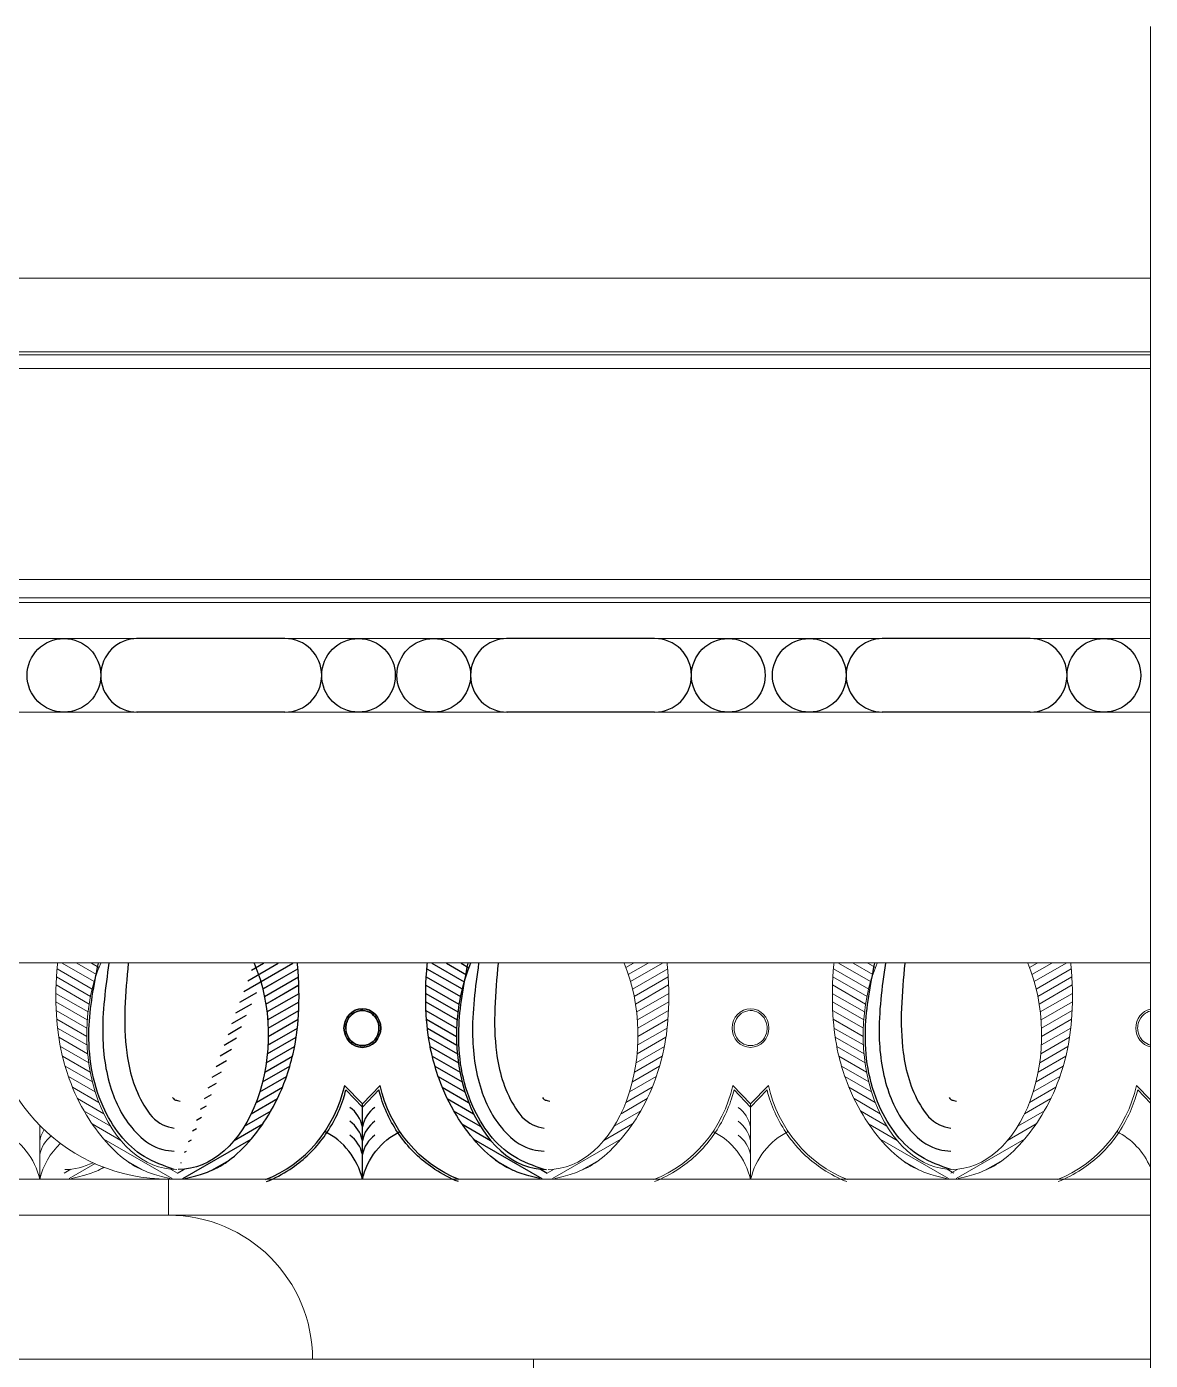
# Model space of a CAD drawing. Header units: millimetres. Extents: x -942 to 1387, y 0 to 1964.
# Drawn here: x 1265.1 to 1387.2, y 1355.6 to 1500.5 of the extents above; entities that cross this region are included whole.
import ezdxf

# ---------------------------------------------------------------- set-up
doc = ezdxf.new("R2010")
doc.units = ezdxf.units.MM
doc.layers.add('ceco.net 174', color=7, linetype='Continuous')

msp = doc.modelspace()

# ---------------------------------------------------------------- hatches: boundary and pattern name
at = {"layer": 'ceco.net 174'}
h = msp.add_hatch(dxfattribs=at)
h.set_pattern_fill('LINE', color=256, scale=0.25, angle=30, style=0)
h.set_pattern_definition([(30, (-581.3334, -743.5128), (-0.396875, 0.68740766), [])])
edge = h.paths.add_edge_path()
edge.add_spline(control_points=[(1282.32, 1375.37), (1283.23, 1375.54), (1284.82, 1376.05), (1286.94, 1377.01), (1289.47, 1379.42), (1291.63, 1382.39), (1293.16, 1385.6), (1294.26, 1389.34), (1294.81, 1393.3), (1294.74, 1396.84), (1294.55, 1398.72), (1294.55, 1398.77)], knot_values=[0, 0, 0, 0, 1.778216, 4.322494, 7.679394, 11.44971, 16.024111, 18.840232, 22.952868, 27.800435, 27.933116, 27.933116, 27.933116, 27.933116], degree=3, periodic=0)
edge.add_line((1294.55, 1398.77), (1289.86, 1398.77))
edge.add_ellipse((1281.61, 1390.95), major_axis=(0, -14.6), ratio=0.669184, start_angle=0, end_angle=122.3722, ccw=False)
edge.add_line((1281.61, 1376.35), (1281.52, 1376.35))
edge.add_line((1281.52, 1376.35), (1281.52, 1375.37))
edge.add_line((1281.52, 1375.37), (1282.32, 1375.37))
h = msp.add_hatch(dxfattribs=at)
h.set_pattern_fill('LINE', color=256, scale=0.25, angle=30, style=0)
h.set_pattern_definition([(30, (-581.3334, -743.5128), (-0.396875, 0.68740766), [])])
edge = h.paths.add_edge_path()
edge.add_spline(control_points=[(1282.32, 1375.37), (1283.23, 1375.54), (1284.82, 1376.05), (1286.94, 1377.01), (1289.47, 1379.42), (1291.63, 1382.39), (1293.16, 1385.6), (1294.26, 1389.34), (1294.81, 1393.3), (1294.74, 1396.84), (1294.55, 1398.72), (1294.55, 1398.77)], knot_values=[0, 0, 0, 0, 1.778216, 4.322494, 7.679394, 11.44971, 16.024111, 18.840232, 22.952868, 27.800435, 27.933116, 27.933116, 27.933116, 27.933116], degree=3, periodic=0)
edge.add_line((1294.55, 1398.77), (1289.86, 1398.77))
edge.add_ellipse((1281.61, 1390.95), major_axis=(0, 14.6), ratio=0.669184, start_angle=180, end_angle=302.3722, ccw=False)
edge.add_line((1281.61, 1376.35), (1281.52, 1376.35))
edge.add_line((1281.52, 1376.35), (1281.52, 1375.37))
edge.add_line((1281.52, 1375.37), (1282.32, 1375.37))
h = msp.add_hatch(dxfattribs=at)
h.set_pattern_fill('LINE', color=256, scale=0.25, angle=30, style=0)
h.set_pattern_definition([(150, (3184.55374, -743.5128), (0.396875, 0.68740766), [])])
edge = h.paths.add_edge_path()
edge.add_spline(control_points=[(1320.9, 1375.37), (1319.99, 1375.54), (1318.4, 1376.05), (1316.28, 1377.01), (1313.75, 1379.42), (1311.59, 1382.39), (1310.06, 1385.6), (1308.96, 1389.34), (1308.41, 1393.3), (1308.48, 1396.84), (1308.67, 1398.72), (1308.67, 1398.77)], knot_values=[0, 0, 0, 0, 1.778216, 4.322494, 7.679394, 11.44971, 16.024111, 18.840232, 22.952868, 27.800435, 27.933116, 27.933116, 27.933116, 27.933116], degree=3, periodic=0)
edge.add_line((1308.67, 1398.77), (1313.36, 1398.77))
edge.add_ellipse((1321.61, 1390.95), major_axis=(0, -14.6), ratio=0.669184, start_angle=237.6278, end_angle=360)
edge.add_line((1321.61, 1376.35), (1321.7, 1376.35))
edge.add_line((1321.7, 1376.35), (1321.7, 1375.37))
edge.add_line((1321.7, 1375.37), (1320.9, 1375.37))
h = msp.add_hatch(dxfattribs=at)
h.set_pattern_fill('LINE', color=256, scale=0.25, angle=30, style=0)
h.set_pattern_definition([(150, (3184.55374, -743.5128), (0.396875, 0.68740766), [])])
edge = h.paths.add_edge_path()
edge.add_spline(control_points=[(1320.9, 1375.37), (1319.99, 1375.54), (1318.4, 1376.05), (1316.28, 1377.01), (1313.75, 1379.42), (1311.59, 1382.39), (1310.06, 1385.6), (1308.96, 1389.34), (1308.41, 1393.3), (1308.48, 1396.84), (1308.67, 1398.72), (1308.67, 1398.77)], knot_values=[0, 0, 0, 0, 1.778216, 4.322494, 7.679394, 11.44971, 16.024111, 18.840232, 22.952868, 27.800435, 27.933116, 27.933116, 27.933116, 27.933116], degree=3, periodic=0)
edge.add_line((1308.67, 1398.77), (1313.36, 1398.77))
edge.add_ellipse((1321.61, 1390.95), major_axis=(0, 14.6), ratio=0.669184, start_angle=57.6278, end_angle=180)
edge.add_line((1321.61, 1376.35), (1321.7, 1376.35))
edge.add_line((1321.7, 1376.35), (1321.7, 1375.37))
edge.add_line((1321.7, 1375.37), (1320.9, 1375.37))

# ---------------------------------------------------------------- linework, layer by layer
at = {"layer": 'ceco.net 174', "lineweight": 5}
for p, q in [((1387.21, 0), (1387.21, 1500.52)), ((1387.21, 1473.2), (1065.5, 1473.2)), ((1387.21, 1473.2), (1065.5, 1473.2)), ((1065.5, 1465.2), (1387.21, 1465.2)), ((1067.26, 1464.87), (1387.21, 1464.87)), ((1071.06, 1463.37), (1387.21, 1463.37)), ((1085.84, 1440.46), (1387.21, 1440.46)), ((1090.13, 1438.46), (1387.21, 1438.46)), ((1092.5, 1437.96), (1387.21, 1437.96)), ((1096.04, 1434.04), (1387.21, 1434.04)), ((1100.04, 1426.04), (1387.21, 1426.04)), ((1104.04, 1398.8), (1387.21, 1398.8)), ((1272.47, 1396.76), (1268.99, 1398.77)), ((1272.72, 1397.53), (1270.58, 1398.77)), ((1272.99, 1398.29), (1272.17, 1398.77)), ((1290.06, 1398.29), (1290.88, 1398.77)), ((1290.33, 1397.53), (1292.47, 1398.77)), ((1290.57, 1396.76), (1294.06, 1398.77)), ((1330.23, 1398.29), (1331.06, 1398.77)), ((1330.5, 1397.53), (1332.64, 1398.77)), ((1330.75, 1396.76), (1334.23, 1398.77)), ((1356.82, 1396.76), (1353.34, 1398.77)), ((1357.06, 1397.53), (1354.92, 1398.77)), ((1357.34, 1398.29), (1356.51, 1398.77)), ((1374.07, 1398.29), (1374.9, 1398.77)), ((1374.35, 1397.53), (1376.49, 1398.77)), ((1374.59, 1396.76), (1378.08, 1398.77)), ((1272.08, 1395.15), (1268.38, 1397.29)), ((1272.26, 1395.96), (1268.44, 1398.17)), ((1290.79, 1395.96), (1294.6, 1398.17)), ((1290.97, 1395.15), (1294.67, 1397.29)), ((1330.96, 1395.96), (1334.78, 1398.17)), ((1331.14, 1395.15), (1334.84, 1397.29)), ((1356.43, 1395.15), (1352.72, 1397.29)), ((1356.61, 1395.96), (1352.79, 1398.17)), ((1374.8, 1395.96), (1378.62, 1398.17)), ((1374.99, 1395.15), (1378.69, 1397.29)), ((1271.81, 1393.47), (1268.32, 1395.49)), ((1271.93, 1394.32), (1268.34, 1396.4)), ((1291.12, 1394.32), (1294.71, 1396.4)), ((1291.23, 1393.47), (1294.73, 1395.49)), ((1331.29, 1394.32), (1334.88, 1396.4)), ((1331.41, 1393.47), (1334.9, 1395.49)), ((1356.16, 1393.47), (1352.66, 1395.49)), ((1356.28, 1394.32), (1352.68, 1396.4)), ((1375.14, 1394.32), (1378.73, 1396.4)), ((1375.25, 1393.47), (1378.75, 1395.49)), ((1271.73, 1392.6), (1268.32, 1394.57)), ((1291.32, 1392.6), (1294.73, 1394.57)), ((1331.49, 1392.6), (1334.9, 1394.57)), ((1356.08, 1392.6), (1352.67, 1394.57)), ((1375.34, 1392.6), (1378.75, 1394.57)), ((1271.68, 1391.72), (1268.35, 1393.64)), ((1271.67, 1390.81), (1268.41, 1392.69)), ((1291.37, 1391.72), (1294.7, 1393.64)), ((1291.38, 1390.81), (1294.64, 1392.69)), ((1331.54, 1391.72), (1334.87, 1393.64)), ((1331.55, 1390.81), (1334.81, 1392.69)), ((1356.03, 1391.72), (1352.69, 1393.64)), ((1356.01, 1390.81), (1352.75, 1392.69)), ((1375.39, 1391.72), (1378.72, 1393.64)), ((1375.4, 1390.81), (1378.66, 1392.69)), ((1271.69, 1389.88), (1268.5, 1391.72)), ((1291.35, 1389.88), (1294.55, 1391.72)), ((1331.53, 1389.88), (1334.72, 1391.72)), ((1356.04, 1389.88), (1352.84, 1391.72)), ((1375.37, 1389.88), (1378.57, 1391.72)), ((1271.76, 1388.92), (1268.63, 1390.73)), ((1271.88, 1387.94), (1268.8, 1389.71)), ((1291.17, 1387.94), (1294.25, 1389.71)), ((1291.29, 1388.92), (1294.42, 1390.73)), ((1331.34, 1387.94), (1334.42, 1389.71)), ((1331.46, 1388.92), (1334.59, 1390.73)), ((1356.11, 1388.92), (1352.97, 1390.73)), ((1356.22, 1387.94), (1353.15, 1389.71)), ((1375.19, 1387.94), (1378.26, 1389.71)), ((1375.3, 1388.92), (1378.44, 1390.73)), ((1272.05, 1386.92), (1269.03, 1388.66)), ((1291, 1386.92), (1294.02, 1388.66)), ((1331.17, 1386.92), (1334.19, 1388.66)), ((1356.39, 1386.92), (1353.38, 1388.66)), ((1375.02, 1386.92), (1378.03, 1388.66)), ((1272.28, 1385.87), (1269.32, 1387.58)), ((1290.77, 1385.87), (1293.73, 1387.58)), ((1330.94, 1385.87), (1333.9, 1387.58)), ((1356.62, 1385.87), (1353.67, 1387.58)), ((1374.79, 1385.87), (1377.74, 1387.58)), ((1272.58, 1384.78), (1269.68, 1386.46)), ((1272.98, 1383.63), (1270.12, 1385.28)), ((1290.06, 1383.63), (1292.93, 1385.28)), ((1290.47, 1384.78), (1293.37, 1386.46)), ((1330.24, 1383.63), (1333.1, 1385.28)), ((1330.64, 1384.78), (1333.54, 1386.46)), ((1341.86, 1385.49), (1343.78, 1383.5)), ((1345.71, 1385.49), (1343.78, 1383.5)), ((1356.93, 1384.78), (1354.03, 1386.46)), ((1357.33, 1383.63), (1354.47, 1385.28)), ((1374.08, 1383.63), (1376.94, 1385.28)), ((1374.48, 1384.78), (1377.39, 1386.46)), ((1385.7, 1385.49), (1387.21, 1383.93)), ((1273.51, 1382.41), (1270.67, 1384.05)), ((1289.53, 1382.41), (1292.38, 1384.05)), ((1329.71, 1382.41), (1332.55, 1384.05)), ((1341.99, 1384.99), (1343.78, 1383.14)), ((1345.57, 1384.99), (1343.78, 1383.14)), ((1357.86, 1382.41), (1355.02, 1384.05)), ((1373.55, 1382.41), (1376.4, 1384.05)), ((1385.84, 1384.99), (1387.21, 1383.57)), ((1274.24, 1381.07), (1271.36, 1382.74)), ((1288.8, 1381.07), (1291.69, 1382.74)), ((1328.98, 1381.07), (1331.86, 1382.74)), ((1343.78, 1375.27), (1343.78, 1383.5)), ((1358.59, 1381.07), (1355.71, 1382.74)), ((1372.82, 1381.07), (1375.71, 1382.74)), ((1266.57, 1375.27), (1266.57, 1381.17)), ((1275.37, 1379.5), (1272.26, 1381.3)), ((1287.67, 1379.5), (1290.79, 1381.3)), ((1327.85, 1379.5), (1330.96, 1381.3)), ((1359.72, 1379.5), (1356.6, 1381.3)), ((1371.69, 1379.5), (1374.81, 1381.3)), ((1280.95, 1375.37), (1273.52, 1379.66)), ((1282.1, 1375.37), (1289.53, 1379.66)), ((1322.27, 1375.37), (1329.7, 1379.66)), ((1365.29, 1375.37), (1357.86, 1379.66)), ((1366.12, 1375.37), (1373.55, 1379.66)), ((1269.77, 1375.37), (1272.59, 1376.99)), ((1272.93, 1376.27), (1273.51, 1376.61)), ((1277.79, 1376.27), (1275.87, 1377.38)), ((1285.26, 1376.27), (1287.18, 1377.38)), ((1325.43, 1376.27), (1327.35, 1377.38)), ((1362.14, 1376.27), (1360.21, 1377.38)), ((1369.27, 1376.27), (1371.2, 1377.38)), ((1159.19, 1375.3), (1387.21, 1375.3)), ((1269.2, 1375.95), (1269.95, 1376.38)), ((1280.54, 1371.39), (1280.54, 1375.3)), ((1281.52, 1375.95), (1280.77, 1376.38)), ((1281.52, 1375.95), (1282.27, 1376.38)), ((1321.7, 1375.95), (1322.45, 1376.38)), ((1365.87, 1375.95), (1365.12, 1376.38)), ((1365.54, 1375.95), (1366.29, 1376.38)), ((1159.48, 1371.39), (1387.21, 1371.39)), ((1175.15, 1355.73), (1387.21, 1355.73)), ((1320.21, 1189.3), (1320.21, 1355.73))]:
    msp.add_line(p, q, dxfattribs=at)
at = {"layer": 'ceco.net 174'}
for p, q in [((1293.19, 1434.04), (1277.09, 1434.04)), ((1333.36, 1434.04), (1317.26, 1434.04)), ((1374.16, 1434.04), (1358.06, 1434.04)), ((1293.19, 1426.04), (1277.09, 1426.04)), ((1333.36, 1426.04), (1317.26, 1426.04)), ((1374.16, 1426.04), (1358.06, 1426.04)), ((1299.68, 1385.49), (1301.61, 1383.5)), ((1299.68, 1385.49), (1301.61, 1383.5)), ((1303.54, 1385.49), (1301.61, 1383.5)), ((1303.54, 1385.49), (1301.61, 1383.5)), ((1299.82, 1384.99), (1301.61, 1383.14)), ((1299.82, 1384.99), (1301.61, 1383.14)), ((1303.4, 1384.99), (1301.61, 1383.14)), ((1303.4, 1384.99), (1301.61, 1383.14)), ((1301.61, 1375.27), (1301.61, 1383.5)), ((1301.61, 1375.27), (1301.61, 1383.5))]:
    msp.add_line(p, q, dxfattribs=at)
for centre in [(1269.19, 1430.04), (1301.19, 1430.04), (1309.36, 1430.04), (1341.36, 1430.04), (1350.16, 1430.04), (1382.16, 1430.04)]:
    msp.add_circle(centre, 4, dxfattribs=at)
for centre, radius, start, end in [((1277.19, 1430.04), 4, 90, 270), ((1293.19, 1430.04), 4, 270, 90), ((1317.36, 1430.04), 4, 90, 270), ((1333.36, 1430.04), 4, 270, 90), ((1358.16, 1430.04), 4, 90, 270), ((1374.16, 1430.04), 4, 270, 90), ((1298.32, 1380.36), 3.35, 10.928, 54.8166), ((1304.9, 1380.36), 3.35, 125.1834, 169.072), ((1298.32, 1378.85), 3.35, 10.928, 54.8166), ((1304.9, 1378.85), 3.35, 125.1834, 169.072), ((1298.32, 1377.34), 3.35, 10.928, 54.8166), ((1304.9, 1377.34), 3.35, 125.1834, 169.072)]:
    msp.add_arc(centre, radius, start, end, dxfattribs=at)
at = {"layer": 'ceco.net 174', "lineweight": 5}
for centre, radius, start, end in [((1280.54, 1394.88), 19.58, 180, 270), ((1340.49, 1380.36), 3.35, 10.928, 54.8166), ((1269.86, 1380.36), 3.35, 166.6101, 169.072), ((1340.49, 1378.85), 3.35, 10.928, 54.8166), ((1269.86, 1378.85), 3.35, 146.7872, 169.072), ((1269.86, 1377.34), 3.35, 127.5506, 169.072), ((1340.49, 1377.34), 3.35, 10.928, 54.8166), ((1280.54, 1355.73), 15.66, 0, 90)]:
    msp.add_arc(centre, radius, start, end, dxfattribs=at)
for centre, major_axis, ratio, start_param, end_param in [((1281.44, 1390.95), (0, 14.6), 0.669184, 1.005794, 3.141593), ((1365.78, 1390.95), (0, 14.6), 0.669184, 1.005794, 3.141593), ((1343.78, 1391.72), (0, 2.1), 0.951264, 1.570796326793742, 7.853981633973326), ((1328.49, 1388.81), (0, 14.44), 0.951264, 3.496213, 4.480237), ((1372.34, 1388.81), (0, 14.44), 0.951264, 3.496213, 4.480237), ((1259.42, 1373.43), (0, 7.74), 0.951264, -1.330793, -0.430056), ((1336.63, 1373.43), (0, 7.74), 0.951264, -1.330793, -0.430056), ((1380.48, 1373.43), (0, 7.74), 0.951264, -1.152928, -0.430056)]:
    msp.add_ellipse(centre, major_axis=major_axis, ratio=ratio, start_param=start_param, end_param=end_param, dxfattribs=at)
at = {"layer": 'ceco.net 174', "lineweight": 5, "extrusion": (0, 0, -1)}
for centre, major_axis, ratio, start_param, end_param in [((1281.61, 1390.95), (0, -14.6), 0.669184, 4.147387, 6.283185), ((1321.78, 1390.95), (0, 14.6), 0.669184, 1.005794, 3.141593), ((1365.63, 1390.95), (0, 14.6), 0.669184, 1.005794, 3.141593), ((1387.63, 1391.72), (0, 2.1), 0.951264, 3.354472, 6.070306), ((1359.08, 1388.81), (0, 14.44), 0.951264, 3.496213, 4.480237), ((1350.94, 1373.43), (0, 7.74), 0.951264, -1.330793, -0.430056), ((1273.72, 1373.43), (0, 7.74), 0.951264, -1.330793, -0.729523), ((1269.28, 1390.95), (0, -14.6), 0.669184, 5.96253, 6.283185)]:
    msp.add_ellipse(centre, major_axis=major_axis, ratio=ratio, start_param=start_param, end_param=end_param, dxfattribs=at)
at = {"layer": 'ceco.net 174', "extrusion": (0, 0, -1)}
for centre, major_axis, ratio, start_param, end_param in [((1281.61, 1390.95), (0, -14.6), 0.669184, 4.147387, 6.283185), ((1281.61, 1390.95), (0, 14.6), 0.669184, 1.005794, 3.141593), ((1301.61, 1391.72), (0, 2.1), 0.951264, 4.712389, 10.995574), ((1316.9, 1388.81), (0, 14.44), 0.951264, 3.496213, 4.480237), ((1316.9, 1388.81), (0, 14.44), 0.951264, 3.496213, 4.480237), ((1308.76, 1373.43), (0, 7.74), 0.951264, -1.330793, -0.430056), ((1308.76, 1373.43), (0, 7.74), 0.951264, -1.330793, -0.430056)]:
    msp.add_ellipse(centre, major_axis=major_axis, ratio=ratio, start_param=start_param, end_param=end_param, dxfattribs=at)
at = {"layer": 'ceco.net 174'}
for centre, major_axis, ratio, start_param, end_param in [((1321.61, 1390.95), (0, -14.6), 0.669184, 4.147387, 6.283185), ((1321.61, 1390.95), (0, 14.6), 0.669184, 1.005794, 3.141593), ((1301.61, 1391.72), (0, 2.1), 0.951264, 1.570796327050552, 7.853981634230139), ((1286.32, 1388.81), (0, 14.44), 0.951264, 3.496213, 4.480237), ((1286.32, 1388.81), (0, 14.44), 0.951264, 3.496213, 4.480237), ((1294.46, 1373.43), (0, 7.74), 0.951264, -1.330793, -0.430056), ((1294.46, 1373.43), (0, 7.74), 0.951264, -1.330793, -0.430056)]:
    msp.add_ellipse(centre, major_axis=major_axis, ratio=ratio, start_param=start_param, end_param=end_param, dxfattribs=at)
at = {"layer": 'ceco.net 174', "lineweight": 5}
for points, knots in [([(1280.72, 1375.37), (1279.82, 1375.54), (1278.23, 1376.05), (1276.11, 1377.01), (1273.58, 1379.42), (1271.42, 1382.39), (1269.89, 1385.6), (1268.79, 1389.34), (1268.24, 1393.3), (1268.3, 1396.84), (1268.5, 1398.72), (1268.5, 1398.77)], [0, 0, 0, 0, 1.778216, 4.322494, 7.679394, 11.44971, 16.024111, 18.840232, 22.952868, 27.800435, 27.933116, 27.933116, 27.933116, 27.933116]), ([(1282.32, 1375.37), (1283.23, 1375.54), (1284.82, 1376.05), (1286.94, 1377.01), (1289.47, 1379.42), (1291.63, 1382.39), (1293.16, 1385.6), (1294.26, 1389.34), (1294.81, 1393.3), (1294.74, 1396.84), (1294.55, 1398.72), (1294.55, 1398.77)], [0, 0, 0, 0, 1.778216, 4.322494, 7.679394, 11.44971, 16.024111, 18.840232, 22.952868, 27.800435, 27.933116, 27.933116, 27.933116, 27.933116]), ([(1322.5, 1375.37), (1323.4, 1375.54), (1324.99, 1376.05), (1327.11, 1377.01), (1329.64, 1379.42), (1331.8, 1382.39), (1333.33, 1385.6), (1334.43, 1389.34), (1334.98, 1393.3), (1334.92, 1396.84), (1334.72, 1398.72), (1334.72, 1398.77)], [0, 0, 0, 0, 1.778216, 4.322494, 7.679394, 11.44971, 16.024111, 18.840232, 22.952868, 27.800435, 27.933116, 27.933116, 27.933116, 27.933116]), ([(1365.07, 1375.37), (1364.16, 1375.54), (1362.58, 1376.05), (1360.45, 1377.01), (1357.92, 1379.42), (1355.77, 1382.39), (1354.24, 1385.6), (1353.13, 1389.34), (1352.59, 1393.3), (1352.65, 1396.84), (1352.84, 1398.72), (1352.85, 1398.77)], [0, 0, 0, 0, 1.778216, 4.322494, 7.679394, 11.44971, 16.024111, 18.840232, 22.952868, 27.800435, 27.933116, 27.933116, 27.933116, 27.933116]), ([(1366.34, 1375.37), (1367.25, 1375.54), (1368.84, 1376.05), (1370.96, 1377.01), (1373.49, 1379.42), (1375.64, 1382.39), (1377.17, 1385.6), (1378.28, 1389.34), (1378.83, 1393.3), (1378.76, 1396.84), (1378.57, 1398.72), (1378.56, 1398.77)], [0, 0, 0, 0, 1.778216, 4.322494, 7.679394, 11.44971, 16.024111, 18.840232, 22.952868, 27.800435, 27.933116, 27.933116, 27.933116, 27.933116]), ([(1345.58, 1391.72), (1345.58, 1391.93), (1345.55, 1392.14), (1345.37, 1392.68), (1345.17, 1392.99), (1344.64, 1393.43), (1344.31, 1393.57), (1343.64, 1393.65), (1343.3, 1393.59), (1342.69, 1393.27), (1342.43, 1393.02), (1342.07, 1392.41), (1341.98, 1392.05), (1341.99, 1391.33), (1342.09, 1390.97), (1342.47, 1390.37), (1342.74, 1390.13), (1343.36, 1389.84), (1343.7, 1389.79), (1344.37, 1389.89), (1344.69, 1390.04), (1345.21, 1390.5), (1345.4, 1390.81), (1345.56, 1391.34), (1345.58, 1391.53), (1345.58, 1391.72)], [4.712389, 4.712389, 4.712389, 4.712389, 5.044831, 5.044831, 5.610044, 5.610044, 6.175256, 6.175256, 6.740468, 6.740468, 7.305681, 7.305681, 7.870893, 7.870893, 8.436106, 8.436106, 9.001318, 9.001318, 9.56653, 9.56653, 10.131743, 10.131743, 10.696955, 10.696955, 10.995574, 10.995574, 10.995574, 10.995574]), ([(1387.21, 1389.87), (1386.93, 1389.94), (1386.68, 1390.08), (1386.2, 1390.5), (1386.01, 1390.81), (1385.86, 1391.34), (1385.83, 1391.53), (1385.83, 1391.72), (1385.83, 1391.93), (1385.86, 1392.14), (1386.04, 1392.68), (1386.24, 1392.99), (1386.71, 1393.38), (1386.95, 1393.5), (1387.21, 1393.57)], [9.663063, 9.663063, 9.663063, 9.663063, 10.131743, 10.131743, 10.696955, 10.696955, 10.995574, 10.995574, 10.995574, 11.328016, 11.328016, 11.893229, 11.893229, 12.328076, 12.328076, 12.328076, 12.328076]), ([(1333.35, 1375.04), (1334.24, 1375.39), (1335.09, 1375.83), (1337.24, 1377.24), (1338.45, 1378.36), (1340.42, 1380.97), (1341.2, 1382.46), (1341.82, 1384.35), (1341.91, 1384.67), (1341.99, 1384.99)], [3.4962126, 3.4962126, 3.4962126, 3.4962126, 3.6991761, 3.6991761, 4.0399493, 4.0399493, 4.3807224, 4.3807224, 4.4488589, 4.4488589, 4.4488589, 4.4488589]), ([(1354.22, 1375.04), (1353.33, 1375.39), (1352.47, 1375.83), (1350.32, 1377.24), (1349.12, 1378.36), (1347.14, 1380.97), (1346.37, 1382.46), (1345.75, 1384.35), (1345.65, 1384.67), (1345.57, 1384.99)], [3.4962126, 3.4962126, 3.4962126, 3.4962126, 3.6991761, 3.6991761, 4.0399493, 4.0399493, 4.3807224, 4.3807224, 4.4488589, 4.4488589, 4.4488589, 4.4488589]), ([(1377.2, 1375.04), (1378.08, 1375.39), (1378.94, 1375.83), (1381.09, 1377.24), (1382.29, 1378.36), (1384.27, 1380.97), (1385.04, 1382.46), (1385.66, 1384.35), (1385.76, 1384.67), (1385.84, 1384.99)], [3.4962126, 3.4962126, 3.4962126, 3.4962126, 3.6991761, 3.6991761, 4.0399493, 4.0399493, 4.3807224, 4.3807224, 4.4488589, 4.4488589, 4.4488589, 4.4488589]), ([(1270, 1375.37), (1270.9, 1375.54), (1272.14, 1375.94), (1273.14, 1376.35), (1273.59, 1376.58)], [0, 0, 0, 0, 1.778216, 3.368618, 3.368618, 3.368618, 3.368618])]:
    msp.add_open_spline(points, degree=3, knots=knots, dxfattribs=at)
at = {"layer": 'ceco.net 174'}
for points, knots in [([(1281.18, 1376.35), (1280.05, 1376.75), (1276.68, 1377.94), (1272.61, 1383.47), (1271.45, 1391.2), (1272.46, 1396.38), (1272.93, 1398.77)], [0, 0, 0, 0, 3.547585, 10.610019, 19.101009, 26.373646, 26.373646, 26.373646, 26.373646]), ([(1274.07, 1398.77), (1273.71, 1396.13), (1273.06, 1391.43), (1274.03, 1384.88), (1276.46, 1380.48), (1279.28, 1378.52), (1280.75, 1378.39), (1281.18, 1378.35)], [0, 0, 0, 0, 7.960542, 14.18794, 19.515644, 22.650055, 23.921532, 23.921532, 23.921532, 23.921532]), ([(1276.17, 1398.77), (1275.88, 1395.51), (1275.41, 1390.23), (1277.07, 1384.16), (1279.35, 1381.25), (1280.75, 1380.94), (1281.18, 1380.85)], [0, 0, 0, 0, 9.708222, 15.739888, 18.694225, 19.9821, 19.9821, 19.9821, 19.9821]), ([(1282.32, 1375.37), (1283.23, 1375.54), (1284.82, 1376.05), (1286.94, 1377.01), (1289.47, 1379.42), (1291.63, 1382.39), (1293.16, 1385.6), (1294.26, 1389.34), (1294.81, 1393.3), (1294.74, 1396.84), (1294.55, 1398.72), (1294.55, 1398.77)], [0, 0, 0, 0, 1.778216, 4.322494, 7.679394, 11.44971, 16.024111, 18.840232, 22.952868, 27.800435, 27.933116, 27.933116, 27.933116, 27.933116]), ([(1282.32, 1375.37), (1283.23, 1375.54), (1284.82, 1376.05), (1286.94, 1377.01), (1289.47, 1379.42), (1291.63, 1382.39), (1293.16, 1385.6), (1294.26, 1389.34), (1294.81, 1393.3), (1294.74, 1396.84), (1294.55, 1398.72), (1294.55, 1398.77)], [0, 0, 0, 0, 1.778216, 4.322494, 7.679394, 11.44971, 16.024111, 18.840232, 22.952868, 27.800435, 27.933116, 27.933116, 27.933116, 27.933116]), ([(1320.9, 1375.37), (1319.99, 1375.54), (1318.4, 1376.05), (1316.28, 1377.01), (1313.75, 1379.42), (1311.59, 1382.39), (1310.06, 1385.6), (1308.96, 1389.34), (1308.41, 1393.3), (1308.48, 1396.84), (1308.67, 1398.72), (1308.67, 1398.77)], [0, 0, 0, 0, 1.778216, 4.322494, 7.679394, 11.44971, 16.024111, 18.840232, 22.952868, 27.800435, 27.933116, 27.933116, 27.933116, 27.933116]), ([(1320.9, 1375.37), (1319.99, 1375.54), (1318.4, 1376.05), (1316.28, 1377.01), (1313.75, 1379.42), (1311.59, 1382.39), (1310.06, 1385.6), (1308.96, 1389.34), (1308.41, 1393.3), (1308.48, 1396.84), (1308.67, 1398.72), (1308.67, 1398.77)], [0, 0, 0, 0, 1.778216, 4.322494, 7.679394, 11.44971, 16.024111, 18.840232, 22.952868, 27.800435, 27.933116, 27.933116, 27.933116, 27.933116]), ([(1321.35, 1376.35), (1320.22, 1376.75), (1316.85, 1377.94), (1312.78, 1383.47), (1311.63, 1391.2), (1312.63, 1396.38), (1313.1, 1398.77)], [0, 0, 0, 0, 3.547585, 10.610019, 19.101009, 26.373646, 26.373646, 26.373646, 26.373646]), ([(1314.24, 1398.77), (1313.88, 1396.13), (1313.24, 1391.43), (1314.2, 1384.88), (1316.63, 1380.48), (1319.45, 1378.52), (1320.93, 1378.39), (1321.35, 1378.35)], [0, 0, 0, 0, 7.960542, 14.18794, 19.515644, 22.650055, 23.921532, 23.921532, 23.921532, 23.921532]), ([(1316.35, 1398.77), (1316.06, 1395.51), (1315.58, 1390.23), (1317.24, 1384.16), (1319.52, 1381.25), (1320.92, 1380.94), (1321.35, 1380.85)], [0, 0, 0, 0, 9.708222, 15.739888, 18.694225, 19.9821, 19.9821, 19.9821, 19.9821]), ([(1365.52, 1376.35), (1364.4, 1376.75), (1361.03, 1377.94), (1356.96, 1383.47), (1355.8, 1391.2), (1356.81, 1396.38), (1357.27, 1398.77)], [0, 0, 0, 0, 3.547585, 10.610019, 19.101009, 26.373646, 26.373646, 26.373646, 26.373646]), ([(1358.42, 1398.77), (1358.05, 1396.13), (1357.41, 1391.43), (1358.37, 1384.88), (1360.81, 1380.48), (1363.62, 1378.52), (1365.1, 1378.39), (1365.52, 1378.35)], [0, 0, 0, 0, 7.960542, 14.18794, 19.515644, 22.650055, 23.921532, 23.921532, 23.921532, 23.921532]), ([(1360.52, 1398.77), (1360.23, 1395.51), (1359.76, 1390.23), (1361.42, 1384.16), (1363.69, 1381.25), (1365.1, 1380.94), (1365.52, 1380.85)], [0, 0, 0, 0, 9.708222, 15.739888, 18.694225, 19.9821, 19.9821, 19.9821, 19.9821]), ([(1303.41, 1391.72), (1303.41, 1391.93), (1303.38, 1392.14), (1303.2, 1392.68), (1302.99, 1392.99), (1302.46, 1393.43), (1302.14, 1393.57), (1301.47, 1393.65), (1301.12, 1393.59), (1300.52, 1393.27), (1300.25, 1393.02), (1299.9, 1392.41), (1299.8, 1392.05), (1299.82, 1391.33), (1299.92, 1390.97), (1300.3, 1390.37), (1300.57, 1390.13), (1301.18, 1389.84), (1301.53, 1389.79), (1302.2, 1389.89), (1302.52, 1390.04), (1303.03, 1390.5), (1303.23, 1390.81), (1303.38, 1391.34), (1303.41, 1391.53), (1303.41, 1391.72)], [4.712389, 4.712389, 4.712389, 4.712389, 5.044831, 5.044831, 5.610044, 5.610044, 6.175256, 6.175256, 6.740468, 6.740468, 7.305681, 7.305681, 7.870893, 7.870893, 8.436106, 8.436106, 9.001318, 9.001318, 9.56653, 9.56653, 10.131743, 10.131743, 10.696955, 10.696955, 10.995574, 10.995574, 10.995574, 10.995574]), ([(1299.81, 1391.72), (1299.81, 1391.93), (1299.84, 1392.14), (1300.02, 1392.68), (1300.23, 1392.99), (1300.76, 1393.43), (1301.08, 1393.57), (1301.75, 1393.65), (1302.1, 1393.59), (1302.7, 1393.27), (1302.97, 1393.02), (1303.32, 1392.41), (1303.42, 1392.05), (1303.4, 1391.33), (1303.3, 1390.97), (1302.92, 1390.37), (1302.65, 1390.13), (1302.04, 1389.84), (1301.69, 1389.79), (1301.02, 1389.89), (1300.7, 1390.04), (1300.19, 1390.5), (1299.99, 1390.81), (1299.84, 1391.34), (1299.81, 1391.53), (1299.81, 1391.72)], [4.712389, 4.712389, 4.712389, 4.712389, 5.044831, 5.044831, 5.610044, 5.610044, 6.175256, 6.175256, 6.740468, 6.740468, 7.305681, 7.305681, 7.870893, 7.870893, 8.436106, 8.436106, 9.001318, 9.001318, 9.56653, 9.56653, 10.131743, 10.131743, 10.696955, 10.696955, 10.995574, 10.995574, 10.995574, 10.995574]), ([(1280.99, 1384.16), (1281.14, 1383.99), (1281.24, 1383.92), (1281.42, 1383.87), (1281.59, 1383.83), (1281.81, 1383.78)], [18.841496, 18.841496, 18.841496, 18.841496, 19.308586, 19.308586, 19.9821, 19.9821, 19.9821, 19.9821]), ([(1291.18, 1375.04), (1292.07, 1375.39), (1292.92, 1375.83), (1295.07, 1377.24), (1296.27, 1378.36), (1298.25, 1380.97), (1299.03, 1382.46), (1299.65, 1384.35), (1299.74, 1384.67), (1299.82, 1384.99)], [3.4962126, 3.4962126, 3.4962126, 3.4962126, 3.6991761, 3.6991761, 4.0399493, 4.0399493, 4.3807224, 4.3807224, 4.4488589, 4.4488589, 4.4488589, 4.4488589]), ([(1291.18, 1375.04), (1292.07, 1375.39), (1292.92, 1375.83), (1295.07, 1377.24), (1296.27, 1378.36), (1298.25, 1380.97), (1299.03, 1382.46), (1299.65, 1384.35), (1299.74, 1384.67), (1299.82, 1384.99)], [3.4962126, 3.4962126, 3.4962126, 3.4962126, 3.6991761, 3.6991761, 4.0399493, 4.0399493, 4.3807224, 4.3807224, 4.4488589, 4.4488589, 4.4488589, 4.4488589]), ([(1312.04, 1375.04), (1311.15, 1375.39), (1310.3, 1375.83), (1308.15, 1377.24), (1306.95, 1378.36), (1304.97, 1380.97), (1304.19, 1382.46), (1303.57, 1384.35), (1303.48, 1384.67), (1303.4, 1384.99)], [3.4962126, 3.4962126, 3.4962126, 3.4962126, 3.6991761, 3.6991761, 4.0399493, 4.0399493, 4.3807224, 4.3807224, 4.4488589, 4.4488589, 4.4488589, 4.4488589]), ([(1312.04, 1375.04), (1311.15, 1375.39), (1310.3, 1375.83), (1308.15, 1377.24), (1306.95, 1378.36), (1304.97, 1380.97), (1304.19, 1382.46), (1303.57, 1384.35), (1303.48, 1384.67), (1303.4, 1384.99)], [3.4962126, 3.4962126, 3.4962126, 3.4962126, 3.6991761, 3.6991761, 4.0399493, 4.0399493, 4.3807224, 4.3807224, 4.4488589, 4.4488589, 4.4488589, 4.4488589]), ([(1321.16, 1384.16), (1321.31, 1383.99), (1321.41, 1383.92), (1321.59, 1383.87), (1321.76, 1383.83), (1321.98, 1383.78)], [18.841496, 18.841496, 18.841496, 18.841496, 19.308586, 19.308586, 19.9821, 19.9821, 19.9821, 19.9821]), ([(1365.34, 1384.16), (1365.48, 1383.99), (1365.59, 1383.92), (1365.76, 1383.87), (1365.93, 1383.83), (1366.16, 1383.78)], [18.841496, 18.841496, 18.841496, 18.841496, 19.308586, 19.308586, 19.9821, 19.9821, 19.9821, 19.9821])]:
    msp.add_open_spline(points, degree=3, knots=knots, dxfattribs=at)

doc.saveas('drawing.dxf')
